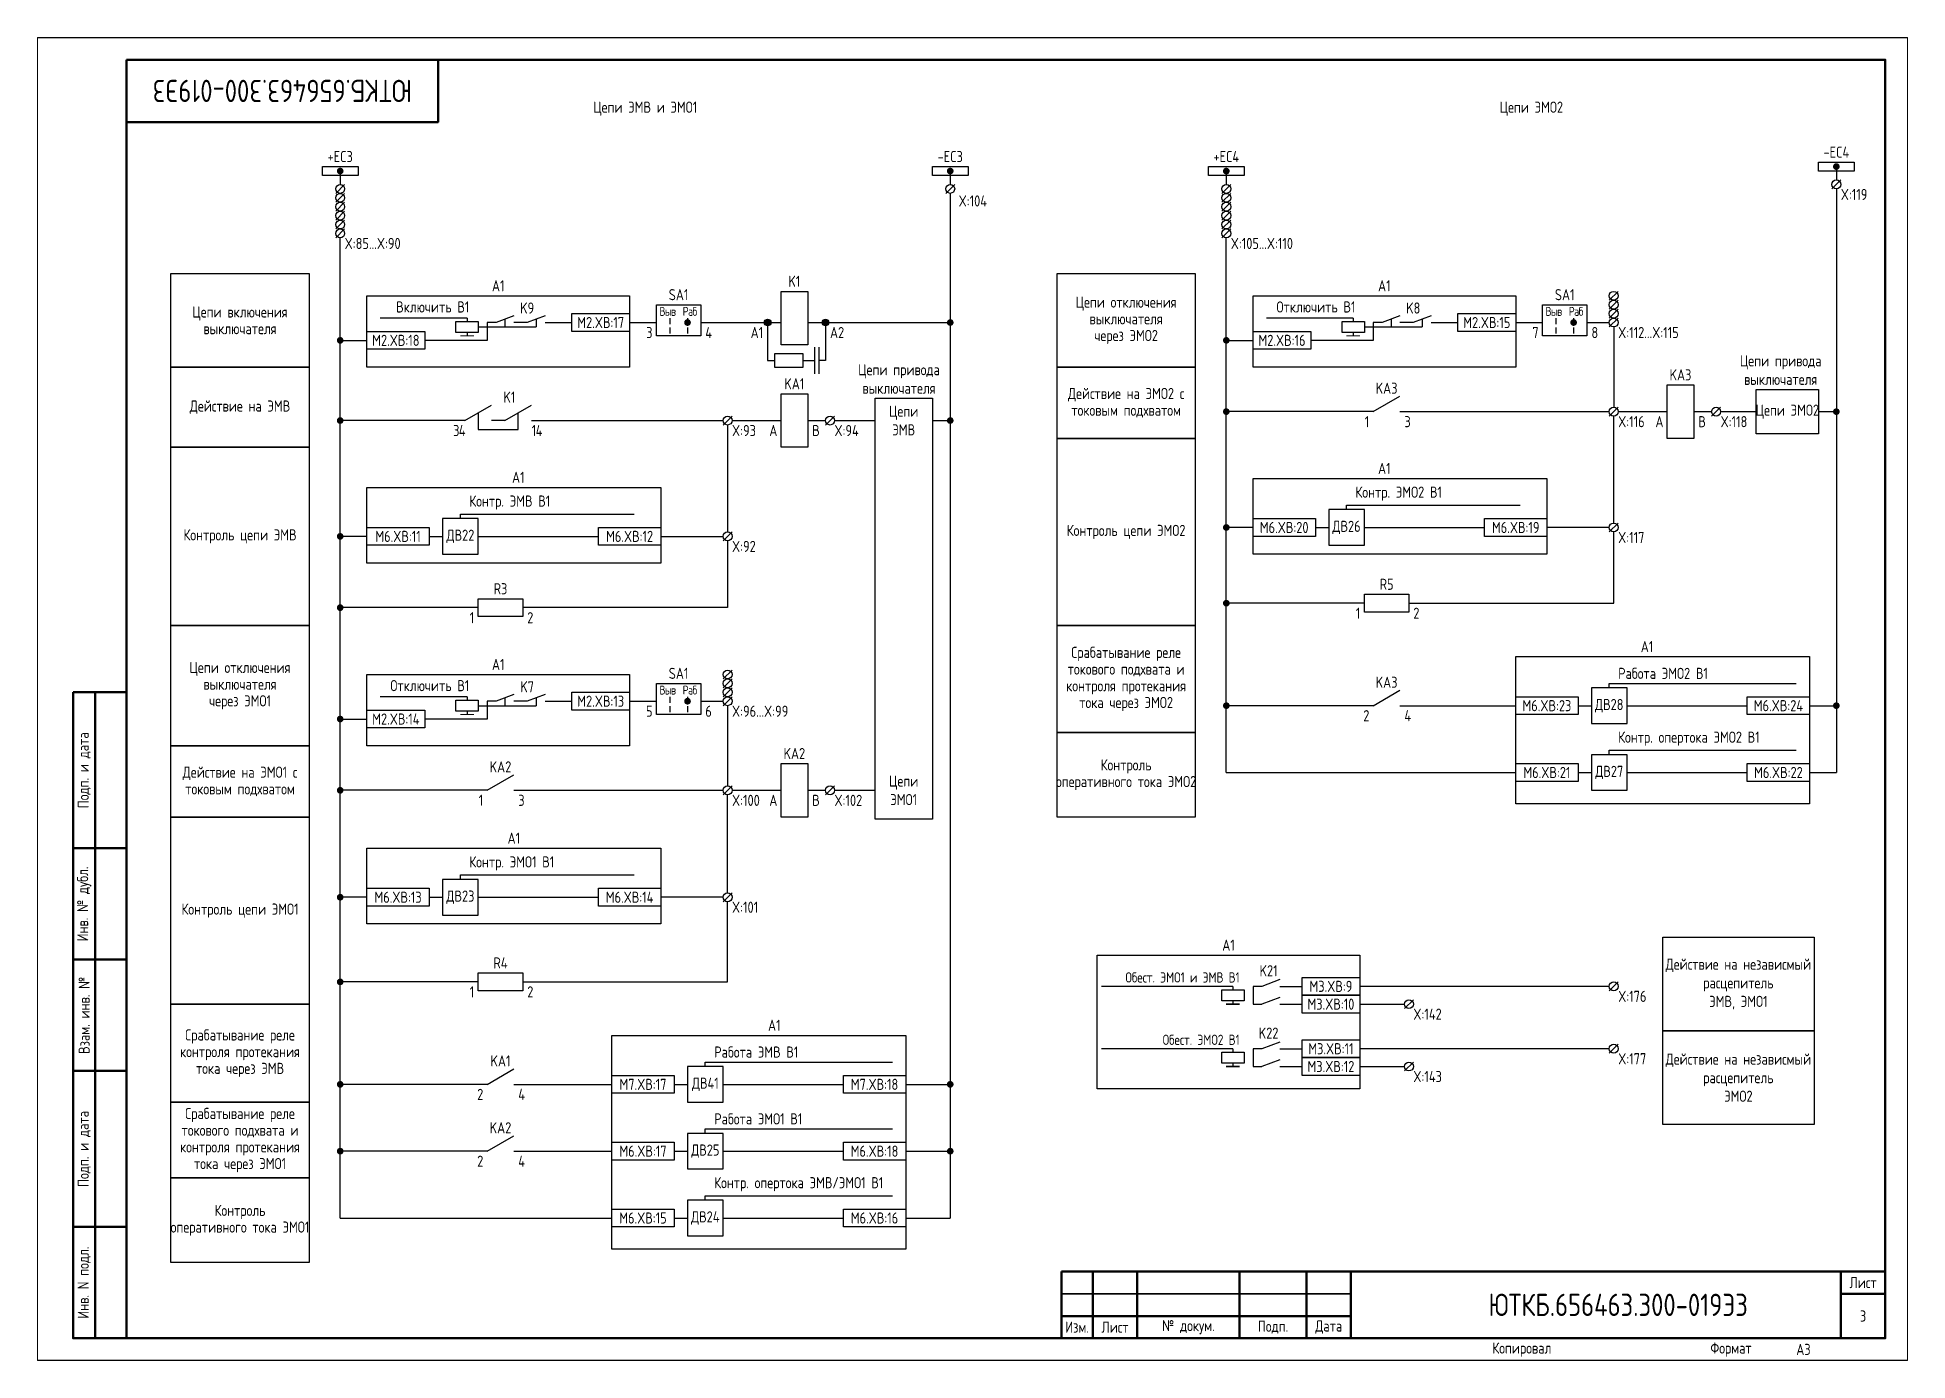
# Paper-space layout 'Лист3' of a CAD drawing. Header units: millimetres, sheet in inches. Extents: x 77.7 to 101.3, y 96.7 to 113.3.
# The model-space entities are those that its viewports show. They can reach past a viewport. Long polylines and large blocks are cut down to what shows.
import ezdxf
from ezdxf.enums import TextEntityAlignment as Align

# ---------------------------------------------------------------- set-up
doc = ezdxf.new("R2010")
doc.units = ezdxf.units.MM
doc.linetypes.add('HIDDEN2', pattern=[4.7625, 3.175, -1.5875])
doc.linetypes.add('штрихпунктирная', pattern=[25.4, 12.7, -6.35, 0, -6.35])
doc.styles.add('Gost_type_A', font='GOST_A.TTF')

# ---------------------------------------------------------------- blocks, each defined once
blk = doc.blocks.new('Формат_А3')
blk.add_lwpolyline([(-420, 297), (0, 297), (0, 0), (-420, 0)], close=True)
at = {"lineweight": 50}
blk.add_lwpolyline([(-400, 292), (-5, 292), (-5, 5), (-400, 5)], close=True, dxfattribs=at)
blk = doc.blocks.new('Штамп угловой верхний')
at = {"lineweight": 50}
blk.add_lwpolyline([(0, 0), (70, 0), (70, -14), (0, -14)], close=True, dxfattribs=at)
blk = doc.blocks.new('Штамп левый нижний')
at = {"lineweight": 50}
for points in [[(-12, 145), (-7, 145), (-7, 110), (-12, 110)], [(-7, 145), (0, 145), (0, 110), (-7, 110)], [(-12, 110), (-7, 110), (-7, 85), (-12, 85)], [(-7, 110), (0, 110), (0, 85), (-7, 85)], [(-12, 85), (-7, 85), (-7, 60), (-12, 60)], [(-7, 85), (0, 85), (0, 60), (-7, 60)], [(-12, 60), (-7, 60), (-7, 25), (-12, 25)], [(-7, 60), (0, 60), (0, 25), (-7, 25)], [(-12, 25), (-7, 25), (-7, 0), (-12, 0)], [(-7, 25), (0, 25), (0, 0), (-7, 0)]]:
    blk.add_lwpolyline(points, close=True, dxfattribs=at)
at = {"char_height": 2.5, "attachment_point": 5, "rotation": 90, "style": 'Gost_type_A'}
for s, insert, width in [('Подп. и дата', (-9.5, 127.5), 35), ('Инв. № дубл.', (-9.5, 97.5), 25), ('Взам. инв. №', (-9.5, 72.5), 25), ('Подп. и дата', (-9.5, 42.5), 35), ('Инв. N подл.', (-9.5, 12.5), 25)]:
    blk.add_mtext(s, dxfattribs=dict(at, insert=insert, width=width))
blk = doc.blocks.new('Штамп малый нижний')
at = {"lineweight": 50}
for points in [[(-185, 15), (-178, 15), (-178, 5), (-185, 5)], [(-178, 15), (-168, 15), (-168, 5), (-178, 5)], [(-168, 15), (-145, 15), (-145, 5), (-168, 5)], [(-145, 15), (-130, 15), (-130, 5), (-145, 5)], [(-130, 15), (-120, 15), (-120, 5), (-130, 5)], [(-120, 15), (-10, 15), (-10, 0), (-120, 0)], [(-10, 15), (0, 15), (0, 10), (-10, 10)], [(-10, 10), (0, 10), (0, 0), (-10, 0)], [(-185, 5), (-178, 5), (-178, 0), (-185, 0)], [(-178, 5), (-168, 5), (-168, 0), (-178, 0)], [(-168, 5), (-145, 5), (-145, 0), (-168, 0)], [(-145, 5), (-130, 5), (-130, 0), (-145, 0)], [(-130, 5), (-120, 5), (-120, 0), (-130, 0)]]:
    blk.add_lwpolyline(points, close=True, dxfattribs=at)
for points in [[(-185, 15), (-178, 15), (-178, 10), (-185, 10)], [(-178, 15), (-168, 15), (-168, 10), (-178, 10)], [(-168, 15), (-145, 15), (-145, 10), (-168, 10)], [(-145, 15), (-130, 15), (-130, 10), (-145, 10)], [(-130, 15), (-120, 15), (-120, 10), (-130, 10)], [(-185, 10), (-178, 10), (-178, 5), (-185, 5)], [(-178, 10), (-168, 10), (-168, 5), (-178, 5)], [(-168, 10), (-145, 10), (-145, 5), (-168, 5)], [(-145, 10), (-130, 10), (-130, 5), (-145, 5)], [(-130, 10), (-120, 10), (-120, 5), (-130, 5)]]:
    blk.add_lwpolyline(points, close=True)
at = {"char_height": 2.5, "style": 'Gost_type_A'}
for s, insert, width, attachment_point in [('Лист', (-5, 12.5), 10, 5), ('Изм.', (-181.5, 2.5), 7, 5), ('Лист', (-173, 2.5), 10, 5), ('№ докум.', (-156.5, 2.5), 23, 5), ('Подп.', (-137.5, 2.5), 15, 5), ('Дата', (-125, 2.5), 10, 5), ('Копировал', (-75, -2.53), 13.1202, 6), ('Формат', (-30, -2.53), 13.1202, 6)]:
    blk.add_mtext(s, dxfattribs=dict(at, insert=insert, width=width, attachment_point=attachment_point))
blk = doc.blocks.new('POINT')
at = {"const_width": 0.75}
blk.add_lwpolyline([(-0.375, 0, 1), (0.375, 0, 1)], format="xyb", close=True, dxfattribs=at)
blk = doc.blocks.new('Шинка')
blk.add_lwpolyline([(-4, 1), (4, 1), (4, -1), (-4, -1)], close=True)
blk.add_blockref('POINT', (0, 0))
blk = doc.blocks.new('Переключатель_положение')
for p, q in [((2, 1), (2, -0.34)), ((2, -1.14), (2, -2.49))]:
    blk.add_line(p, q)

msp = doc.modelspace()

# ---------------------------------------------------------------- hatches: boundary and pattern name
at = {"linetype": 'Continuous', "lineweight": 25, "ltscale": 4.8}
h = msp.add_hatch(color=256, dxfattribs=at)
edge = h.paths.add_edge_path()
edge.add_arc((1004, 233), 0.75, 0, 360)
h = msp.add_hatch(color=256, dxfattribs=at)
edge = h.paths.add_edge_path()
edge.add_arc((1017, 233), 0.75, 0, 360)

# ---------------------------------------------------------------- linework, layer by layer
for p, q in [((908, 267), (908, 264)), ((1045, 267), (1045, 264)), ((1107, 267), (1107, 264)), ((1245, 265), (1243, 263)), ((1244, 268), (1244, 265)), ((909, 264), (907, 262)), ((909, 262), (907, 260)), ((1046, 264), (1044, 262)), ((1045, 262), (1045, 32)), ((1108, 264), (1106, 262)), ((1108, 262), (1106, 260)), ((1244, 263), (1244, 132)), ((909, 260), (907, 258)), ((909, 258), (907, 256)), ((1108, 260), (1106, 258)), ((1108, 258), (1106, 256)), ((909, 256), (907, 254)), ((909, 254), (907, 252)), ((1108, 256), (1106, 254)), ((1108, 254), (1106, 252)), ((908, 32), (908, 252)), ((1107, 132), (1107, 252)), ((1195, 240), (1193, 238)), ((1195, 238), (1193, 236)), ((1195, 236), (1193, 234)), ((936.5, 234), (917, 234)), ((936.5, 234), (936.5, 233.25)), ((973, 233), (979, 233)), ((989, 233), (1007, 233)), ((1013, 233), (1045, 233)), ((1135.5, 234), (1116, 234)), ((1135.5, 234), (1135.5, 233.25)), ((1172, 233), (1178, 233)), ((1188, 233), (1193, 233)), ((1195, 234), (1193, 232)), ((1194, 232), (1194, 214)), ((908, 229), (914, 229)), ((936.5, 230.75), (936.5, 230)), ((1107, 229), (1113, 229)), ((1135.5, 230.75), (1135.5, 230)), ((936, 211), (942, 214.46)), ((945, 211), (951, 214.46)), ((1140, 213), (1146, 216.46)), ((936, 211), (908, 211)), ((945, 211), (942, 211)), ((951, 211), (994, 211)), ((996, 212), (994, 210)), ((995, 210), (995, 186)), ((996, 211), (1007, 211)), ((1013, 211), (1017, 211)), ((1019, 212), (1017, 210)), ((1140, 213), (1107, 213)), ((1146, 213), (1193, 213)), ((1195, 214), (1193, 212)), ((1194, 188), (1194, 212)), ((1195, 213), (1206, 213)), ((1212, 213), (1216, 213)), ((1218, 214), (1216, 212)), ((935, 190), (974, 190)), ((935, 189), (935, 190)), ((1134, 192), (1173, 192)), ((1134, 191), (1134, 192)), ((914, 185), (908, 185)), ((928, 185), (931, 185)), ((939, 185), (966, 185)), ((980, 185), (994, 185)), ((996, 186), (994, 184)), ((1113, 187), (1107, 187)), ((1127, 187), (1130, 187)), ((1138, 187), (1165, 187)), ((1193, 187), (1179, 187)), ((1195, 188), (1193, 186)), ((1194, 170), (1194, 186)), ((995, 184), (995, 183)), ((995, 183), (995, 169)), ((939, 169), (908, 169)), ((995, 169), (949, 169)), ((1138, 170), (1107, 170)), ((1148, 170), (1194, 170)), ((996, 155), (994, 153)), ((996, 153), (994, 151)), ((1193, 152), (1235, 152)), ((1193, 151), (1193, 152)), ((936.5, 149), (917, 149)), ((936.5, 149), (936.5, 148.25)), ((973, 148), (979, 148)), ((989, 148), (994, 148)), ((996, 151), (994, 149)), ((996, 149), (994, 147)), ((995, 147), (995, 129)), ((1140, 147), (1107, 147)), ((1140, 147), (1146, 150.46)), ((1146, 147), (1172, 147)), ((1186, 147), (1189, 147)), ((1197, 147), (1224, 147)), ((1238, 147), (1244, 147)), ((908, 144), (914, 144)), ((936.5, 145.75), (936.5, 145)), ((1193, 137), (1235, 137)), ((1193, 136), (1193, 137)), ((941, 128), (947, 131.46)), ((1107, 132), (1172, 132)), ((1186, 132), (1189, 132)), ((1197, 132), (1224, 132)), ((1238, 132), (1244, 132)), ((941, 128), (908, 128)), ((947, 128), (994, 128)), ((996, 129), (994, 127)), ((995, 105), (995, 127)), ((996, 128), (1007, 128)), ((1013, 128), (1017, 128)), ((1019, 129), (1017, 127)), ((935, 109), (974, 109)), ((935, 108), (935, 109)), ((914, 104), (908, 104)), ((928, 104), (931, 104)), ((939, 104), (966, 104)), ((994, 104), (980, 104)), ((996, 105), (994, 103)), ((995, 101), (995, 103)), ((995, 85), (995, 101)), ((939, 85), (908, 85)), ((949, 85), (995, 85)), ((1108.5, 84), (1079, 84)), ((1108.5, 84), (1108.5, 83.25)), ((1193, 84), (1137, 84)), ((1195.01, 85), (1193.01, 83)), ((1108.5, 80.75), (1108.5, 80)), ((1137, 80), (1147, 80)), ((1149.01, 81), (1147.01, 79)), ((1108.5, 70), (1079, 70)), ((1108.5, 70), (1108.5, 69.25)), ((1193, 70), (1137, 70)), ((1195.01, 71), (1193.01, 69)), ((941, 62), (947, 65.46)), ((990, 67), (1032, 67)), ((990, 66), (990, 67)), ((1108.5, 66.75), (1108.5, 66)), ((1137, 66), (1147, 66)), ((1149.01, 67), (1147.01, 65)), ((941, 62), (908, 62)), ((947, 62), (969, 62)), ((983, 62), (986, 62)), ((994, 62), (1021, 62)), ((1035, 62), (1045, 62)), ((941, 47), (947, 50.46)), ((990, 52), (1032, 52)), ((990, 51), (990, 52)), ((941, 47), (908, 47)), ((947, 47), (969, 47)), ((983, 47), (986, 47)), ((994, 47), (1021, 47)), ((1035, 47), (1045, 47)), ((990, 37), (1032, 37)), ((990, 36), (990, 37)), ((908, 32), (969, 32)), ((983, 32), (986, 32)), ((994, 32), (1021, 32)), ((1035, 32), (1045, 32))]:
    msp.add_line(p, q)
at = {"color": 0, "linetype": 'HIDDEN2', "ltscale": 0.3}
for p, q in [((939, 232), (952, 232)), ((945, 233.75), (945, 232.08)), ((952, 233.75), (952, 232)), ((939, 147), (952, 147)), ((945, 148.75), (945, 147.08)), ((952, 148.75), (952, 147))]:
    msp.add_line(p, q, dxfattribs=at)
at = {"color": 0, "linetype": 'Continuous', "lineweight": 25, "ltscale": 1.08}
for p, q in [((943, 233), (941, 233)), ((941, 233), (941, 229)), ((950, 233), (947, 233)), ((954, 233), (960, 233)), ((941, 229), (927, 229)), ((943, 148), (941, 148)), ((941, 148), (941, 144)), ((950, 148), (947, 148)), ((954, 148), (960, 148)), ((941, 144), (927, 144))]:
    msp.add_line(p, q, dxfattribs=at)
at = {"color": 0, "linetype": 'Continuous', "lineweight": 25, "ltscale": 4.32}
for p, q in [((947, 234.5), (943, 233)), ((954, 234.5), (950, 233)), ((947, 149.5), (943, 148)), ((954, 149.5), (950, 148))]:
    msp.add_line(p, q, dxfattribs=at)
at = {"linetype": 'Continuous', "lineweight": 25, "ltscale": 4.8}
for p, q in [((1004, 233), (1004, 224.5)), ((1017, 233), (1017, 224.5)), ((1014.5, 227.5), (1014.5, 221.5)), ((1015.5, 227.5), (1015.5, 221.5)), ((1004, 224.5), (1005.5, 224.5)), ((1012, 224.5), (1014.5, 224.5)), ((1017, 224.5), (1015.5, 224.5))]:
    msp.add_line(p, q, dxfattribs=at)
at = {"linetype": 'HIDDEN2', "ltscale": 0.3}
for p, q in [((1138, 232), (1151, 232)), ((1144, 233.75), (1144, 232.08)), ((1151, 233.75), (1151, 232))]:
    msp.add_line(p, q, dxfattribs=at)
at = {"linetype": 'Continuous', "lineweight": 25, "ltscale": 1.08}
for p, q in [((1142, 233), (1140, 233)), ((1140, 233), (1140, 229)), ((1149, 233), (1146, 233)), ((1153, 233), (1159, 233)), ((1140, 229), (1126, 229))]:
    msp.add_line(p, q, dxfattribs=at)
at = {"linetype": 'Continuous', "lineweight": 25, "ltscale": 4.32}
for p, q in [((1146, 234.5), (1142, 233)), ((1153, 234.5), (1149, 233))]:
    msp.add_line(p, q, dxfattribs=at)
at = {"color": 0, "linetype": 'HIDDEN2', "ltscale": 0.5}
for p, q in [((939, 212.73), (939, 209)), ((948, 209), (948, 212.73)), ((939, 209), (948, 209))]:
    msp.add_line(p, q, dxfattribs=at)
at = {"linetype": 'HIDDEN2', "ltscale": 0.75}
for p, q in [((1019, 211), (1028.11, 211)), ((1041, 211), (1045, 211)), ((1218, 213), (1226, 213)), ((1240, 213), (1244, 213)), ((1019, 128), (1028.11, 128))]:
    msp.add_line(p, q, dxfattribs=at)
at = {"ltscale": 1.08}
for p, q in [((1115, 84), (1113, 84)), ((1113, 84), (1113, 80)), ((1119, 84), (1124, 84)), ((1113, 80), (1115, 80)), ((1119, 80), (1124, 80)), ((1115, 70), (1113, 70)), ((1113, 70), (1113, 66)), ((1119, 70), (1124, 70)), ((1113, 66), (1115, 66)), ((1119, 66), (1124, 66))]:
    msp.add_line(p, q, dxfattribs=at)
at = {"ltscale": 4.32}
for p, q in [((1119, 85.5), (1115, 84)), ((1119, 81.5), (1115, 80)), ((1119, 71.5), (1115, 70)), ((1119, 67.5), (1115, 66))]:
    msp.add_line(p, q, dxfattribs=at)
at = {"lineweight": 25}
for points in [[(901, 223), (870, 223), (870, 244), (901, 244)], [(1100, 223), (1069, 223), (1069, 244), (1100, 244)], [(901, 205), (870, 205), (870, 223), (901, 223)], [(1100, 207), (1069, 207), (1069, 223), (1100, 223)], [(1100, 165), (1069, 165), (1069, 207), (1100, 207)], [(901, 165), (870, 165), (870, 205), (901, 205)], [(901, 138), (870, 138), (870, 165), (901, 165)], [(1100, 141), (1069, 141), (1069, 165), (1100, 165)], [(1100, 122), (1069, 122), (1069, 141), (1100, 141)], [(901, 122), (870, 122), (870, 138), (901, 138)], [(901, 80), (870, 80), (870, 122), (901, 122)], [(1239, 74), (1205, 74), (1205, 95), (1239, 95)], [(901, 58), (870, 58), (870, 80), (901, 80)], [(1239, 53), (1205, 53), (1205, 74), (1239, 74)], [(901, 41), (870, 41), (870, 58), (901, 58)], [(901, 22), (870, 22), (870, 41), (901, 41)]]:
    msp.add_lwpolyline(points, close=True, dxfattribs=at)
for points in [[(1007, 240), (1013, 240), (1013, 228), (1007, 228)], [(914, 239), (973, 239), (973, 223), (914, 223)], [(979, 237), (989, 237), (989, 230), (979, 230)], [(1113, 239), (1172, 239), (1172, 223), (1113, 223)], [(1178, 237), (1188, 237), (1188, 230), (1178, 230)], [(914, 231), (927, 231), (927, 227), (914, 227)], [(939, 233.25), (939, 230.75), (934, 230.75), (934, 233.25)], [(960, 235), (973, 235), (973, 231), (960, 231)], [(1113, 231), (1126, 231), (1126, 227), (1113, 227)], [(1138, 233.25), (1138, 230.75), (1133, 230.75), (1133, 233.25)], [(1159, 235), (1172, 235), (1172, 231), (1159, 231)], [(1206, 219), (1212, 219), (1212, 207), (1206, 207)], [(1007, 217), (1013, 217), (1013, 205), (1007, 205)], [(1113, 198), (1179, 198), (1179, 181), (1113, 181)], [(914, 196), (980, 196), (980, 179), (914, 179)], [(1113, 189), (1127, 189), (1127, 185), (1113, 185)], [(1165, 189), (1179, 189), (1179, 185), (1165, 185)], [(914, 187), (928, 187), (928, 183), (914, 183)], [(966, 187), (980, 187), (980, 183), (966, 183)], [(939, 171), (949, 171), (949, 167), (939, 167)], [(1138, 172), (1148, 172), (1148, 168), (1138, 168)], [(1172, 158), (1238, 158), (1238, 125), (1172, 125)], [(914, 154), (973, 154), (973, 138), (914, 138)], [(979, 152), (989, 152), (989, 145), (979, 145)], [(939, 148.25), (939, 145.75), (934, 145.75), (934, 148.25)], [(960, 150), (973, 150), (973, 146), (960, 146)], [(1172, 149), (1186, 149), (1186, 145), (1172, 145)], [(1224, 149), (1238, 149), (1238, 145), (1224, 145)], [(914, 146), (927, 146), (927, 142), (914, 142)], [(1007, 134), (1013, 134), (1013, 122), (1007, 122)], [(1172, 134), (1186, 134), (1186, 130), (1172, 130)], [(1224, 134), (1238, 134), (1238, 130), (1224, 130)], [(914, 115), (980, 115), (980, 98), (914, 98)], [(914, 106), (928, 106), (928, 102), (914, 102)], [(966, 106), (980, 106), (980, 102), (966, 102)], [(1078, 91), (1137, 91), (1137, 61), (1078, 61)], [(939, 87), (949, 87), (949, 83), (939, 83)], [(1124, 86), (1137, 86), (1137, 82), (1124, 82)], [(1111, 83.25), (1111, 80.75), (1106, 80.75), (1106, 83.25)], [(1110, 80), (1107, 80)], [(1124, 82), (1137, 82), (1137, 78), (1124, 78)], [(969, 73), (1035, 73), (1035, 25), (969, 25)], [(1124, 72), (1137, 72), (1137, 68), (1124, 68)], [(1111, 69.25), (1111, 66.75), (1106, 66.75), (1106, 69.25)], [(1124, 68), (1137, 68), (1137, 64), (1124, 64)], [(969, 64), (983, 64), (983, 60), (969, 60)], [(1021, 64), (1035, 64), (1035, 60), (1021, 60)], [(1110, 66), (1107, 66)], [(969, 49), (983, 49), (983, 45), (969, 45)], [(1021, 49), (1035, 49), (1035, 45), (1021, 45)], [(969, 34), (983, 34), (983, 30), (969, 30)], [(1021, 34), (1035, 34), (1035, 30), (1021, 30)]]:
    msp.add_lwpolyline(points, close=True)
at = {"lineweight": 18}
for points in [[(938, 230), (935, 230)], [(1137, 230), (1134, 230)], [(938, 145), (935, 145)]]:
    msp.add_lwpolyline(points, close=True, dxfattribs=at)
at = {"linetype": 'Continuous', "lineweight": 25, "ltscale": 4.8}
msp.add_lwpolyline([(1005.5, 223), (1012, 223), (1012, 226), (1005.5, 226)], close=True, dxfattribs=at)
at = {"linetype": 'штрихпунктирная', "ltscale": 0.25}
for points in [[(1028.11, 216), (1041, 216), (1041, 121.53), (1028.11, 121.53)], [(1226, 218), (1240, 218), (1240, 208), (1226, 208)]]:
    msp.add_lwpolyline(points, close=True, dxfattribs=at)
at = {"ltscale": 4}
for points in [[(931, 181), (939, 181), (939, 189), (931, 189)], [(1130, 183), (1138, 183), (1138, 191), (1130, 191)], [(1189, 143), (1197, 143), (1197, 151), (1189, 151)], [(1189, 128), (1197, 128), (1197, 136), (1189, 136)], [(931, 100), (939, 100), (939, 108), (931, 108)], [(986, 58), (994, 58), (994, 66), (986, 66)], [(986, 43), (994, 43), (994, 51), (986, 51)], [(986, 28), (994, 28), (994, 36), (986, 36)]]:
    msp.add_lwpolyline(points, close=True, dxfattribs=at)
for centre in [(1244, 264), (908, 263), (908, 261), (1045, 263), (1107, 263), (1107, 261), (908, 259), (908, 257), (1107, 259), (1107, 257), (908, 255), (908, 253), (1107, 255), (1107, 253), (1194, 239), (1194, 237), (1194, 235), (1194, 233), (995, 211), (1018, 211), (1194, 213), (1217, 213), (995, 185), (1194, 187), (995, 154), (995, 152), (995, 150), (995, 148), (995, 128), (1018, 128), (995, 104), (1194.01, 84), (1148.01, 80), (1194.01, 70), (1148.01, 66)]:
    msp.add_circle(centre, 1)
at = {"linetype": 'Continuous', "lineweight": 25, "ltscale": 4.8}
for centre in [(1004, 233), (1017, 233)]:
    msp.add_circle(centre, 0.75, dxfattribs=at)

# ---------------------------------------------------------------- block references
at = {"color": 1}
for name, p in [('Формат_А3', (840, 0)), ('Формат_А3', (1260, 0)), ('Формат_А3', (1680, 0)), ('Штамп левый нижний', (860, 5)), ('Штамп малый нижний', (1255, 5))]:
    msp.add_blockref(name, p, dxfattribs=at)
for name, p in [('Штамп угловой верхний', (860, 292)), ('Шинка', (1244, 268)), ('Шинка', (908, 267)), ('Шинка', (1045, 267)), ('Шинка', (1107, 267)), ('Переключатель_положение', (980, 233)), ('POINT', (986, 233)), ('Переключатель_положение', (984, 233)), ('POINT', (1045, 233)), ('Переключатель_положение', (1179, 233)), ('POINT', (1185, 233)), ('Переключатель_положение', (1183, 233)), ('POINT', (908, 229)), ('POINT', (1107, 229)), ('POINT', (908, 211)), ('POINT', (1045, 211)), ('POINT', (1107, 213)), ('POINT', (1244, 213)), ('POINT', (908, 185)), ('POINT', (1107, 187)), ('POINT', (908, 169)), ('POINT', (1107, 170)), ('Переключатель_положение', (980, 148)), ('POINT', (986, 148)), ('Переключатель_положение', (984, 148)), ('POINT', (1107, 147)), ('POINT', (1244, 147)), ('POINT', (908, 144)), ('POINT', (908, 128)), ('POINT', (908, 104)), ('POINT', (908, 85)), ('POINT', (908, 62)), ('POINT', (1045, 62)), ('POINT', (908, 47)), ('POINT', (1045, 47))]:
    msp.add_blockref(name, p)

# ---------------------------------------------------------------- texts
at = {"style": 'Gost_type_A'}
msp.add_text('A1', height=2.5, dxfattribs=at).set_placement((1003, 232), align=Align.TOP_RIGHT)
msp.add_text('A2', height=2.5, dxfattribs=at).set_placement((1018, 232), align=Align.TOP_LEFT)
at = {"insert": (895, 285), "char_height": 5, "width": 70, "attachment_point": 5, "rotation": 180, "style": 'Gost_type_A'}
msp.add_mtext('ЮТКБ.656463.300-019Э3', dxfattribs=at)
at = {"lineweight": 25, "char_height": 2.5, "line_spacing_factor": 0.9, "style": 'Gost_type_A'}
for s, insert, width, attachment_point in [('Цепи ЭМВ и ЭМО1', (976.5, 281), 145, 5), ('Цепи ЭМО2', (1175.5, 281), 145, 5), ('X:104', (1046.89, 261.54), 8, 1), ('X:119', (1245, 263), 16, 1), ('X:85...X:90', (909, 252), 16, 1), ('X:105...X:110', (1108, 252), 16, 1), ('A1', (943.49, 240), 59, 8), ('A1', (1142.49, 240), 59, 8), ('Цепи включения выключателя', (885.5, 233.5), 31, 5), ('Цепи отключения выключателя\\Pчерез ЭМО2', (1084.5, 233.5), 31, 5), ('X:112...X:115', (1195, 232), 8.9978, 1), ('Действие на ЭМВ', (885.5, 214), 31, 5), ('Действие на ЭМО2 с токовым подхватом', (1084.5, 215), 31, 5), ('X:93', (996, 210), 8, 1), ('X:94', (1019, 210), 8, 1), ('X:116', (1195, 212), 8, 1), ('X:118', (1218, 212), 8, 1), ('A1', (948, 197), 68.0058, 8), ('A1', (1142.49, 199), 59, 8), ('Контроль цепи ЭМВ ', (885.5, 185), 31, 5), ('Контроль цепи ЭМО2', (1084.5, 186), 31, 5), ('X:117', (1195, 186), 8, 1), ('X:92', (996, 184), 8, 1), ('R3', (944, 172), 10, 8), ('R5', (1143, 173), 10, 8), ('{\\T0.9;1}', (938, 168), 5, 3), ('{\\T0.9;2}', (950, 168), 5, 1), ('{\\T0.9;1}', (1137, 169), 5, 3), ('{\\T0.9;2}', (1149, 169), 5, 1), ('Срабатывание реле токового подхвата и контроля протекания тока через ЭМО2', (1084.5, 153), 31, 5), ('A1', (1201.49, 159), 59, 8), ('Цепи отключения выключателя\\Pчерез ЭМО1', (885.5, 151.5), 31, 5), ('A1', (943.49, 155), 59, 8), ('X:96...X:99', (996, 147), 8.9978, 1), ('Контроль\\Pоперативного тока ЭМО2', (1084.5, 131.5), 31, 5), ('Действие на ЭМО1 с токовым подхватом', (885.5, 130), 31, 5), ('X:100', (996, 127), 8.9978, 1), ('X:102', (1019, 127), 8, 1), ('A1', (947, 116), 65.9942, 8), ('Контроль цепи ЭМО1', (885.5, 101), 31, 5), ('X:101', (996, 103), 8, 1), ('A1', (1107.5, 92), 59, 8), ('R4', (944, 88), 10, 8), ('{\\T0.9;1}', (938, 84), 5, 3), ('{\\T0.9;2}', (950, 84), 5, 1), ('X:176', (1195.01, 83), 8, 1), ('A1', (1005.49, 74), 59, 8), ('X:142', (1149.01, 79), 8, 1), ('Срабатывание реле контроля протекания тока через ЭМВ', (885.5, 69), 31, 5), ('X:177', (1195.01, 69), 8, 1), ('X:143', (1149.01, 65), 8, 1), ('Срабатывание реле токового подхвата и контроля протекания тока через ЭМО1 ', (885.5, 49.5), 31, 5), ('Контроль\\Pоперативного тока ЭМО1 ', (885.5, 31.5), 31, 5)]:
    msp.add_mtext(s, dxfattribs=dict(at, insert=insert, width=width, attachment_point=attachment_point))
at = {"style": 'Gost_type_A'}
for s, insert, char_height, width, attachment_point in [('+EC3', (908, 269), 2.5, 10, 8), ('-EC3', (1045, 269), 2.5, 10, 8), ('+EC4', (1107, 269), 2.5, 10, 8), ('-EC4', (1244, 270), 2.5, 10, 8), ('SA1', (984, 238), 2.5, 10, 8), ('K1', (1010, 241), 2.5, 7, 8), ('SA1', (1183, 238), 2.5, 10, 8), ('Включить В1', (937, 236.5), 2.5, 22, 6), ('K9', (949.99, 235), 2.5, 6, 8), ('{\\T0.9;Выв}', (981.5, 235.5), 2, 5, 5), ('{\\T0.9;Раб}', (986.5, 235.5), 2, 5, 5), ('Отключить В1', (1136, 236.5), 2.5, 21.0044, 6), ('K8', (1148.99, 235), 2.5, 6, 8), ('{\\T0.9;Выв}', (1180.5, 235.5), 2, 5, 5), ('{\\T0.9;Раб}', (1185.5, 235.5), 2, 5, 5), ('М2.XВ:17', (966.5, 233), 2.5, 13, 5), ('{\\T0.9;3}', (978, 232), 2.5, 5, 3), ('{\\T0.9;4}', (990, 232), 2.5, 5, 1), ('М2.XВ:15', (1165.5, 233), 2.5, 13, 5), ('{\\T0.9;7}', (1177, 232), 2.5, 5, 3), ('{\\T0.9;8}', (1189, 232), 2.5, 5, 1), ('М2.XВ:18', (920.5, 229), 2.5, 13, 5), ('М2.XВ:16', (1119.5, 229), 2.5, 13, 5), ('Цепи привода\\Pвыключателя', (1033.5, 217), 2.5, 23, 8), ('Цепи привода\\Pвыключателя', (1231.5, 219), 2.5, 23, 8), ('KA1', (1010, 218), 2.5, 18, 8), ('KA3', (1143, 217), 2.5, 18, 8), ('KA3', (1209, 220), 2.5, 18, 8), ('K1', (946, 215), 2.5, 18, 8), ('Цепи\\PЭМВ', (1034.55, 211), 2.5, 12.8936, 5), ('Цепи ЭМО2', (1233, 213), 2.5, 14, 5), ('{\\T0.9;34}', (936, 210), 2.5, 5, 3), ('{\\T0.9;14}', (951, 210), 2.5, 5, 1), ('{\\T0.9;А}', (1006, 210), 2.5, 5, 3), ('{\\T0.9;B}', (1014, 210), 2.5, 5, 1), ('{\\T0.9;1}', (1139, 212), 2.5, 5, 3), ('{\\T0.9;3}', (1147, 212), 2.5, 5, 1), ('{\\T0.9;А}', (1205, 212), 2.5, 5, 3), ('{\\T0.9;B}', (1213, 212), 2.5, 5, 1), ('Контр. ЭМВ В1', (937, 191), 2.5, 35.7119, 7), ('Контр. ЭМО2 В1', (1136, 193), 2.5, 35.7119, 7), ('{\\C0;M6.XВ:11}', (921, 185), 2.5, 14, 5), ('ДВ22', (935, 185), 2.5, 7.9998, 5), ('{\\C0;M6.XВ:12}', (973, 185), 2.5, 14, 5), ('{\\C0;M6.XВ:20}', (1120, 187), 2.5, 14, 5), ('ДВ26', (1134, 187), 2.5, 7.9998, 5), ('{\\C0;M6.XВ:19}', (1172, 187), 2.5, 14, 5), ('SA1', (984, 153), 2.5, 10, 8), ('Работа ЭМО2 В1', (1195, 153), 2.5, 40.9997, 7), ('Отключить В1', (937, 151.5), 2.5, 21.0044, 6), ('K7', (949.99, 150), 2.5, 6, 8), ('{\\T0.9;Выв}', (981.5, 150.5), 2, 5, 5), ('{\\T0.9;Раб}', (986.5, 150.5), 2, 5, 5), ('KA3', (1143, 151), 2.5, 18, 8), ('М2.XВ:13', (966.5, 148), 2.5, 13, 5), ('{\\T0.9;5}', (978, 147), 2.5, 5, 3), ('{\\T0.9;6}', (990, 147), 2.5, 5, 1), ('M6.XВ:23', (1179, 147), 2.5, 14, 5), ('ДВ28', (1193, 147), 2.5, 7.9998, 5), ('M6.XВ:24', (1231, 147), 2.5, 14, 5), ('М2.XВ:14', (920.5, 144), 2.5, 13, 5), ('{\\T0.9;2}', (1139, 146), 2.5, 5, 3), ('{\\T0.9;4}', (1147, 146), 2.5, 5, 1), ('Контр. опертока ЭМО2 В1', (1195, 138), 2.5, 40.9997, 7), ('KA2', (944, 132), 2.5, 18, 8), ('KA2', (1010, 135), 2.5, 18, 8), ('Цепи\\PЭМО1', (1034.55, 128), 2.5, 12.8936, 5), ('M6.XВ:21', (1179, 132), 2.5, 14, 5), ('ДВ27', (1193, 132), 2.5, 7.9998, 5), ('M6.XВ:22', (1231, 132), 2.5, 14, 5), ('{\\T0.9;1}', (940, 127), 2.5, 5, 3), ('{\\T0.9;3}', (948, 127), 2.5, 5, 1), ('{\\T0.9;А}', (1006, 127), 2.5, 5, 3), ('{\\T0.9;B}', (1014, 127), 2.5, 5, 1), ('Контр. ЭМО1 В1', (937, 110), 2.5, 35.7119, 7), ('{\\C0;M6.XВ:13}', (921, 104), 2.5, 14, 5), ('ДВ23', (935, 104), 2.5, 7.9998, 5), ('{\\C0;M6.XВ:14}', (973, 104), 2.5, 14, 5), ('K21', (1116.5, 87.5), 2.5, 5, 5), ('Действие на независмый расцепитель\\PЭМВ, ЭМО1', (1222, 84.5), 2.5, 33.9989, 5), ('M3.XВ:9', (1130.5, 84), 2.5, 13, 5), ('M3.XВ:10', (1130.5, 80), 2.5, 13, 5), ('K22', (1116.5, 73.5), 2.5, 5, 5), ('KA1', (944, 66), 2.5, 18, 8), ('M3.XВ:12', (1130.5, 66), 2.5, 13, 5), ('M3.XВ:11', (1130.5, 70), 2.5, 13, 5), ('Действие на независмый расцепитель\\PЭМО2', (1222, 63.5), 2.5, 33.9989, 5), ('M7.XВ:17', (976, 62), 2.5, 14, 5), ('ДВ41', (990, 62), 2.5, 7.9998, 5), ('M7.XВ:18', (1028, 62), 2.5, 14, 5), ('{\\T0.9;2}', (940, 61), 2.5, 5, 3), ('{\\T0.9;4}', (948, 61), 2.5, 5, 1), ('Работа ЭМО1 В1', (992, 53), 2.5, 40.9997, 7), ('KA2', (944, 51), 2.5, 18, 8), ('M6.XВ:17', (976, 47), 2.5, 14, 5), ('ДВ25', (990, 47), 2.5, 7.9998, 5), ('M6.XВ:18', (1028, 47), 2.5, 14, 5), ('{\\T0.9;2}', (940, 46), 2.5, 5, 3), ('{\\T0.9;4}', (948, 46), 2.5, 5, 1), ('Контр. опертока ЭМВ/ЭМО1 В1', (992, 38), 2.5, 40.9997, 7), ('M6.XВ:15', (976, 32), 2.5, 14, 5), ('ДВ24', (990, 32), 2.5, 7.9998, 5), ('M6.XВ:16', (1028, 32), 2.5, 14, 5), ('ЮТКБ.656463.300-019Э3', (1195, 12.5), 5, 120, 5), ('3', (1250, 10), 2.5, 10, 5), ('A3', (1235, 2.5), 2.5, 20, 4)]:
    msp.add_mtext(s, dxfattribs=dict(at, insert=insert, char_height=char_height, width=width, attachment_point=attachment_point))
at = {"color": 6, "char_height": 2.5, "style": 'Gost_type_A'}
for s, insert, width, attachment_point in [('{\\H0.91667x;Обест. ЭМО1 и ЭМВ В1}', (1110, 86), 31.0015, 6), ('{\\H0.91667x;Обест. ЭМО2 В1}', (1110, 72), 31.0015, 6), ('Работа ЭМВ В1', (992, 68), 40.9997, 7)]:
    msp.add_mtext(s, dxfattribs=dict(at, insert=insert, width=width, attachment_point=attachment_point))

psp = doc.layouts.new('Лист3')

# ---------------------------------------------------------------- viewports
at = {"layer": '0'}
psp.add_viewport(center=(89.532, 105.008), size=(23.589, 16.681), view_center_point=(1050, 148.5), view_height=297, dxfattribs=at)

doc.saveas('drawing.dxf')
